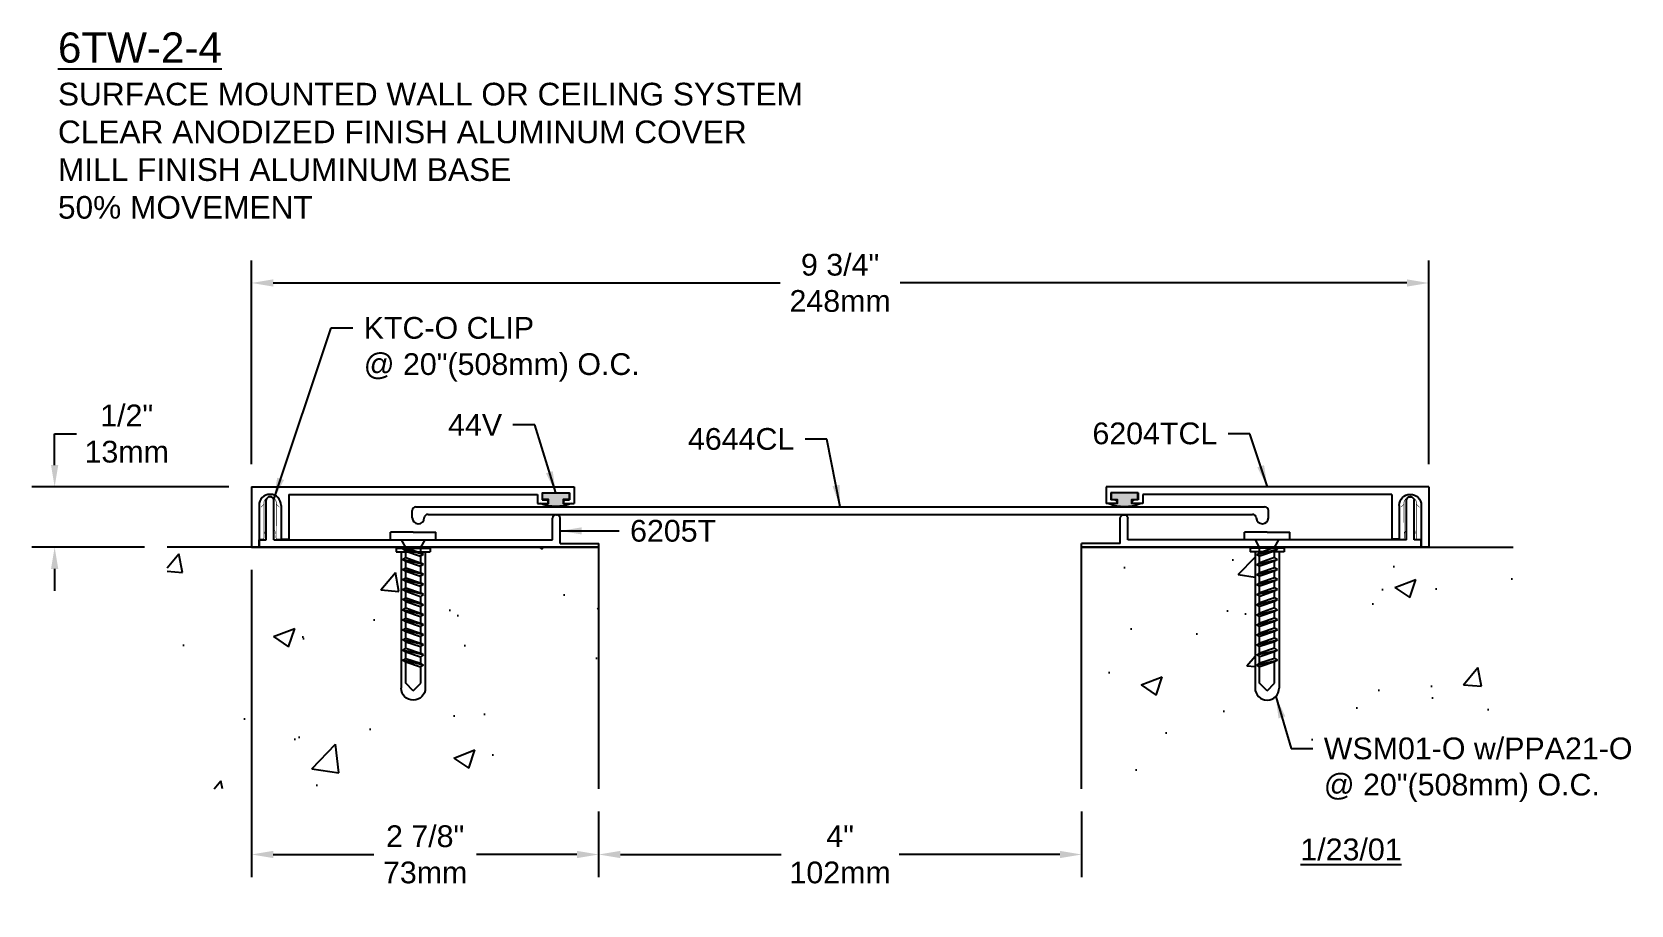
# Model space of a CAD drawing. Header units: inches. Extents: x 0.4 to 13.6, y -1 to 6.2.
import ezdxf

# ---------------------------------------------------------------- set-up
doc = ezdxf.new("R2010")
doc.units = ezdxf.units.IN
doc.header["$MEASUREMENT"] = 0
for name, color, linetype in [('Anchors', 4, 'Continuous'), ('Conditions', 1, 'Continuous'), ('Dimensions', 3, 'Continuous'), ('Fillers', 2, 'Continuous'), ('Metals', 7, 'Continuous'), ('Text', 2, 'Continuous')]:
    doc.layers.add(name, color=color, linetype=linetype)
doc.styles.add('arial', font='arial.ttf')
doc.styles.get("Standard").update_dxf_attribs({"font": 'arial.ttf'})
doc.dimstyles.new('Arial', dxfattribs={"dimtxt": 0.18, "dimasz": 0.18, "dimexe": 0.1875, "dimexo": 0.1875, "dimgap": 0.09, "dimtad": 0, "dimtih": 1, "dimtoh": 1, "dimdec": 4, "dimzin": 0, "dimdsep": 46, "dimlunit": 4, "dimtxsty": 'arial', "dimcen": 0.09, "dimadec": 0, "dimazin": 0, "dimtfac": 1, "dimtdec": 4, "dimtofl": 0, "dimtmove": 0, "dimatfit": 3, "dimfxl": 0, "dimfrac": 2, "dimtolj": 1, "dimtzin": 0, "dimarcsym": 0})
doc.dimstyles.get("Standard").update_dxf_attribs({"dimtxt": 0.18, "dimasz": 0.18, "dimexe": 0.1875, "dimexo": 0.1875, "dimgap": 0.09, "dimtad": 0, "dimtih": 1, "dimtoh": 1, "dimdec": 4, "dimzin": 0, "dimdsep": 46, "dimlunit": 4, "dimtxsty": 'Standard', "dimcen": 0.09, "dimadec": 0, "dimazin": 0, "dimtfac": 1, "dimtdec": 4, "dimtofl": 0, "dimtmove": 0, "dimatfit": 3, "dimfxl": 0, "dimfrac": 2, "dimtolj": 1, "dimtzin": 0, "dimarcsym": 0})

# ---------------------------------------------------------------- blocks, each defined once
blk = doc.blocks.new('6204T')
for p, q in [((-0.062, 0.5), (-0.062, 0)), ((-0.062, 0.5), (2.61, 0.5)), ((0.091, 0.438), (0.092, 0.438)), ((0.245, 0.438), (2.305, 0.438)), ((0.245, 0.438), (0.245, 0.068)), ((2.305, 0.438), (2.305, 0.362)), ((2.345, 0.45), (2.345, 0.392)), ((2.345, 0.45), (2.57, 0.45)), ((2.57, 0.45), (2.57, 0.392)), ((2.61, 0.5), (2.61, 0.362)), ((0, 0.347), (0, 0)), ((0.183, 0.347), (0.183, 0.068)), ((2.305, 0.362), (2.381, 0.362)), ((2.345, 0.392), (2.381, 0.392)), ((2.395, 0.378), (2.395, 0.376)), ((2.52, 0.378), (2.52, 0.376)), ((2.534, 0.392), (2.57, 0.392)), ((2.534, 0.362), (2.61, 0.362)), ((-0.062, 0), (0, 0)), ((0.183, 0.068), (0.245, 0.068))]:
    blk.add_line(p, q)
for centre, radius, start, end in [((0.091, 0.347), 0.091, 90, 180), ((0.092, 0.347), 0.091, 0, 90), ((2.381, 0.378), 0.014, 0, 90), ((2.381, 0.376), 0.014, 270, 0), ((2.534, 0.378), 0.014, 90, 180), ((2.534, 0.376), 0.014, 180, 270)]:
    blk.add_arc(centre, radius, start, end)
blk = doc.blocks.new('6205T')
for p, q in [((-2.723, 0.419), (-2.721, 0.419)), ((-2.753, 0.062), (-2.753, 0.389)), ((-2.691, 0.062), (-2.691, 0.389)), ((-0.352, 0.27), (-0.35, 0.27)), ((-0.382, 0.062), (-0.382, 0.24)), ((-0.32, 0.031), (-0.32, 0.24)), ((-2.813, 0), (-2.813, 0.062)), ((-2.813, 0.062), (-2.753, 0.062)), ((-2.813, 0), (0, 0)), ((-2.691, 0.062), (-0.382, 0.062)), ((-0.32, 0.031), (0, 0.031)), ((0, 0), (0, 0.031))]:
    blk.add_line(p, q)
for centre, start, end in [((-2.723, 0.389), 90, 180), ((-2.721, 0.389), 0, 90), ((-0.352, 0.24), 90, 180), ((-0.35, 0.24), 0, 90)]:
    blk.add_arc(centre, 0.03, start, end)
blk = doc.blocks.new('44v')
blk.add_hatch(color=256).paths.add_polyline_path([(0.11, 0), (-0.11, 0), (-0.11, -0.053), (-0.06, -0.053), (-0.06, -0.086), (-0.13, -0.086, 0.199136), (0.131, -0.086), (0.061, -0.086), (0.061, -0.054), (0.11, -0.054)])
blk.add_lwpolyline([(-0.13, -0.086), (-0.06, -0.086), (-0.06, -0.053), (-0.11, -0.053), (-0.11, 0), (0.11, 0), (0.11, -0.054), (0.061, -0.054), (0.061, -0.086), (0.131, -0.086, -0.199136)], format="xyb", close=True)
blk = doc.blocks.new('A$CB5')
for points in [[(0, 0.252, 0, 0.005, 0), (0.04, 0.291, 0.005, 0.005, 0)], [(0.183, 0.252, 0, 0.005, 0), (0.142, 0.294, 0.005, 0.005, 0)], [(0.06, 0.097, 0, 0.005, 0), (0.041, 0.041, 0.005, 0.005, 0)], [(0.122, 0.097, 0, 0.005, 0), (0.142, 0.041, 0.005, 0.005, 0)]]:
    blk.add_lwpolyline(points, format="xyseb")
at = {"const_width": 0.005}
for points in [[(0.041, 0.313), (0.041, 0.014, -0.414214), (0.031, 0.004), (0.003, 0.004)], [(0.041, 0.313, -0.804927), (0.143, 0.307, 0.586365)], [(0.143, 0.307), (0.141, 0.013, 0.4154), (0.151, 0.003), (0.183, 0.003)]]:
    blk.add_lwpolyline(points, format="xyb", dxfattribs=at)
blk = doc.blocks.new('tclip')
blk.add_blockref('A$CB5', (3.433, 2.823))
blk = doc.blocks.new('WSM01')
for p, q in [((0.005, 0.063), (-0.183, 0.063)), ((-0.183, 0.001), (-0.183, 0.063)), ((0.192, 0.001), (-0.183, 0.001)), ((-0.058, -0.064), (-0.093, 0.001)), ((0.005, 0.063), (0.192, 0.063)), ((0.067, -0.064), (0.103, 0.001)), ((0.192, 0.001), (0.192, 0.063)), ((-0.081, -0.12), (0.091, -0.078)), ((-0.081, -0.12), (-0.055, -0.106)), ((-0.081, -0.12), (-0.055, -0.134)), ((-0.058, -0.107), (-0.058, -0.064)), ((0.067, -0.064), (-0.058, -0.064)), ((0.065, -0.064), (-0.055, -0.106)), ((0.065, -0.093), (-0.055, -0.134)), ((0.091, -0.078), (0.065, -0.064)), ((0.091, -0.078), (0.065, -0.093)), ((0.067, -0.065), (0.067, -0.064)), ((0.067, -0.149), (0.067, -0.092)), ((-0.081, -0.203), (0.091, -0.162)), ((-0.081, -0.203), (-0.055, -0.189)), ((-0.081, -0.203), (-0.055, -0.218)), ((-0.081, -0.287), (0.091, -0.245)), ((-0.058, -0.191), (-0.058, -0.133)), ((-0.058, -0.274), (-0.058, -0.216)), ((0.065, -0.147), (-0.055, -0.189)), ((0.065, -0.176), (-0.055, -0.218)), ((0.065, -0.231), (-0.055, -0.272)), ((0.065, -0.259), (-0.055, -0.301)), ((0.091, -0.162), (0.065, -0.147)), ((0.091, -0.162), (0.065, -0.176)), ((0.091, -0.245), (0.065, -0.231)), ((0.091, -0.245), (0.065, -0.259)), ((0.067, -0.232), (0.067, -0.175)), ((0.067, -0.315), (0.067, -0.258)), ((-0.081, -0.287), (-0.055, -0.272)), ((-0.081, -0.287), (-0.055, -0.301)), ((-0.081, -0.37), (0.091, -0.328)), ((-0.081, -0.37), (-0.055, -0.356)), ((-0.081, -0.37), (-0.055, -0.384)), ((-0.058, -0.357), (-0.058, -0.3)), ((-0.058, -0.441), (-0.058, -0.383)), ((0.065, -0.314), (-0.055, -0.356)), ((0.065, -0.343), (-0.055, -0.384)), ((0.091, -0.328), (0.065, -0.314)), ((0.091, -0.328), (0.065, -0.343)), ((0.067, -0.399), (0.067, -0.342)), ((-0.081, -0.453), (0.091, -0.412)), ((-0.081, -0.453), (-0.055, -0.439)), ((-0.081, -0.453), (-0.055, -0.468)), ((-0.081, -0.537), (0.091, -0.495)), ((-0.081, -0.537), (-0.055, -0.522)), ((-0.058, -0.524), (-0.058, -0.466)), ((0.065, -0.397), (-0.055, -0.439)), ((0.065, -0.426), (-0.055, -0.468)), ((0.065, -0.481), (-0.055, -0.522)), ((0.065, -0.509), (-0.055, -0.551)), ((0.091, -0.412), (0.065, -0.397)), ((0.091, -0.412), (0.065, -0.426)), ((0.091, -0.495), (0.065, -0.481)), ((0.091, -0.495), (0.065, -0.509)), ((0.067, -0.482), (0.067, -0.425)), ((0.067, -0.565), (0.067, -0.508)), ((-0.081, -0.537), (-0.055, -0.551)), ((-0.081, -0.62), (0.091, -0.578)), ((-0.081, -0.62), (-0.055, -0.606)), ((-0.081, -0.62), (-0.055, -0.634)), ((-0.081, -0.703), (0.091, -0.662)), ((-0.058, -0.607), (-0.058, -0.55)), ((-0.058, -0.691), (-0.058, -0.633)), ((0.065, -0.564), (-0.055, -0.606)), ((0.065, -0.593), (-0.055, -0.634)), ((0.065, -0.647), (-0.055, -0.689)), ((0.091, -0.578), (0.065, -0.564)), ((0.091, -0.578), (0.065, -0.593)), ((0.091, -0.662), (0.065, -0.647)), ((0.091, -0.662), (0.065, -0.676)), ((0.067, -0.649), (0.067, -0.592)), ((-0.081, -0.703), (-0.055, -0.689)), ((-0.081, -0.703), (-0.055, -0.718)), ((-0.081, -0.787), (0.091, -0.745)), ((-0.081, -0.787), (-0.055, -0.772)), ((-0.081, -0.787), (-0.055, -0.801)), ((-0.058, -0.774), (-0.058, -0.716)), ((0.065, -0.676), (-0.055, -0.718)), ((0.065, -0.731), (-0.055, -0.772)), ((0.065, -0.759), (-0.055, -0.801)), ((0.091, -0.745), (0.065, -0.731)), ((0.091, -0.745), (0.065, -0.759)), ((0.067, -0.732), (0.067, -0.675)), ((0.067, -0.815), (0.067, -0.758)), ((-0.081, -0.87), (0.091, -0.828)), ((-0.081, -0.87), (-0.055, -0.856)), ((-0.081, -0.87), (-0.055, -0.884)), ((-0.081, -0.953), (0.091, -0.912)), ((-0.058, -0.857), (-0.058, -0.8)), ((-0.058, -0.941), (-0.058, -0.883)), ((0.065, -0.814), (-0.055, -0.856)), ((0.065, -0.843), (-0.055, -0.884)), ((0.065, -0.897), (-0.055, -0.939)), ((0.065, -0.926), (-0.055, -0.968)), ((0.091, -0.828), (0.065, -0.814)), ((0.091, -0.828), (0.065, -0.843)), ((0.091, -0.912), (0.065, -0.897)), ((0.091, -0.912), (0.065, -0.926)), ((0.067, -0.899), (0.067, -0.842)), ((0.067, -0.982), (0.067, -0.925)), ((-0.081, -0.953), (-0.055, -0.939)), ((-0.081, -0.953), (-0.055, -0.968)), ((-0.081, -1.037), (0.091, -0.995)), ((-0.081, -1.037), (-0.055, -1.022)), ((-0.081, -1.037), (-0.055, -1.051)), ((-0.058, -1.024), (-0.058, -0.966)), ((-0.058, -1.187), (-0.058, -1.05)), ((0.065, -0.981), (-0.055, -1.022)), ((0.065, -1.009), (-0.055, -1.051)), ((0.091, -0.995), (0.065, -0.981)), ((0.091, -0.995), (0.065, -1.009)), ((0.067, -1.187), (0.067, -1.008)), ((0.005, -1.249), (-0.058, -1.187)), ((0.005, -1.249), (0.067, -1.187))]:
    blk.add_line(p, q)
blk = doc.blocks.new('PPA21')
for p, q in [((0.14, 0.03), (-0.14, 0.03)), ((-0.14, 0.03), (-0.14, 0)), ((0.14, 0), (-0.14, 0)), ((-0.1, 0), (-0.1, -1.128)), ((0.1, 0), (0.1, -1.128)), ((0.14, 0.03), (0.14, 0)), ((0.001, -1.227), (-0.001, -1.227))]:
    blk.add_line(p, q)
for centre, start, end in [((-0.001, -1.128), 180, 270), ((0.001, -1.128), 270, 0)]:
    blk.add_arc(centre, 0.099, start, end)
blk = doc.blocks.new('*D8')
at = {"layer": 'Defpoints', "color": 0}
for p in [(5.044, -0.078), (9.044, -0.078), (5.044, -0.622)]:
    blk.add_point(p, dxfattribs=at)
at = {"layer": 'Dimensions', "color": 0, "lineweight": -2}
for p, q in [((5.044, -0.266), (5.044, -0.809)), ((9.044, -0.266), (9.044, -0.809)), ((5.224, -0.622), (6.557, -0.622)), ((8.864, -0.622), (7.532, -0.622))]:
    blk.add_line(p, q, dxfattribs=at)
at = {"layer": 'Dimensions', "color": 0}
for points in [[(5.224, -0.592), (5.224, -0.652), (5.044, -0.622)], [(8.864, -0.592), (8.864, -0.652), (9.044, -0.622)]]:
    blk.add_solid(points, dxfattribs=at)
at = {"layer": 'Dimensions', "color": 0, "insert": (7.044, -0.622), "char_height": 0.18, "attachment_point": 5, "style": 'arial'}
blk.add_mtext('\\A1;4"\\P102mm', dxfattribs=at)
blk = doc.blocks.new('*D9')
at = {"layer": 'Defpoints', "color": 0}
for p in [(2.169, 1.922), (5.044, -0.078), (5.044, -0.622)]:
    blk.add_point(p, dxfattribs=at)
at = {"layer": 'Dimensions', "color": 0, "lineweight": -2}
for p, q in [((2.169, 1.734), (2.169, -0.809)), ((5.044, -0.266), (5.044, -0.809)), ((2.349, -0.622), (3.182, -0.622)), ((4.864, -0.622), (4.032, -0.622))]:
    blk.add_line(p, q, dxfattribs=at)
at = {"layer": 'Dimensions', "color": 0}
for points in [[(2.349, -0.592), (2.349, -0.652), (2.169, -0.622)], [(4.864, -0.592), (4.864, -0.652), (5.044, -0.622)]]:
    blk.add_solid(points, dxfattribs=at)
at = {"layer": 'Dimensions', "color": 0, "insert": (3.607, -0.622), "char_height": 0.18, "attachment_point": 5, "style": 'arial'}
blk.add_mtext('\\A1;2 7/8"\\P73mm', dxfattribs=at)
blk = doc.blocks.new('*D10')
at = {"layer": 'Defpoints', "color": 0}
for p in [(2.169, 2.422), (0.538, 1.922), (1.47, 1.922)]:
    blk.add_point(p, dxfattribs=at)
at = {"layer": 'Dimensions', "color": 0, "lineweight": -2}
for p, q in [((0.538, 2.602), (0.538, 2.862)), ((0.538, 2.862), (0.718, 2.862)), ((1.982, 2.422), (0.35, 2.422)), ((1.282, 1.922), (0.35, 1.922)), ((0.538, 1.742), (0.538, 1.562))]:
    blk.add_line(p, q, dxfattribs=at)
at = {"layer": 'Dimensions', "color": 0}
for points in [[(0.508, 2.602), (0.568, 2.602), (0.538, 2.422)], [(0.508, 1.742), (0.568, 1.742), (0.538, 1.922)]]:
    blk.add_solid(points, dxfattribs=at)
at = {"layer": 'Dimensions', "color": 0, "insert": (1.135, 2.862), "char_height": 0.18, "attachment_point": 5, "style": 'arial'}
blk.add_mtext('\\A1;1/2"\\P13mm', dxfattribs=at)
blk = doc.blocks.new('*D11')
at = {"layer": 'Defpoints', "color": 0}
for p in [(11.919, 4.11), (2.169, 2.422), (11.919, 2.422)]:
    blk.add_point(p, dxfattribs=at)
at = {"layer": 'Dimensions', "color": 0, "lineweight": -2}
for p, q in [((2.169, 2.609), (2.169, 4.297)), ((11.919, 2.609), (11.919, 4.297)), ((2.349, 4.11), (6.547, 4.11)), ((11.739, 4.11), (7.542, 4.11))]:
    blk.add_line(p, q, dxfattribs=at)
at = {"layer": 'Dimensions', "color": 0}
for points in [[(2.349, 4.14), (2.349, 4.08), (2.169, 4.11)], [(11.739, 4.14), (11.739, 4.08), (11.919, 4.11)]]:
    blk.add_solid(points, dxfattribs=at)
at = {"layer": 'Dimensions', "color": 0, "insert": (7.044, 4.11), "char_height": 0.18, "attachment_point": 5, "style": 'arial'}
blk.add_mtext('\\A1;9 3/4"\\P248mm', dxfattribs=at)
blk = doc.blocks.new('4644CL')
for p, q in [((3.5, 5.796), (3.5, 5.856)), ((3.529, 5.887), (10.56, 5.887)), ((10.591, 5.796), (10.591, 5.856)), ((3.631, 5.825), (10.46, 5.825))]:
    blk.add_line(p, q)
for centre, radius, start, end in [((3.531, 5.856), 0.031, 90, 180), ((10.56, 5.856), 0.031, 0, 90), ((3.55, 5.797), 0.05, 180.4797, 357.8774), ((3.631, 5.794), 0.031, 90, 177.8774), ((10.46, 5.794), 0.031, 2.1226, 90), ((10.541, 5.797), 0.05, 182.1226, 358.7093)]:
    blk.add_arc(centre, radius, start, end)

msp = doc.modelspace()

# ---------------------------------------------------------------- hatches: boundary and pattern name
at = {"layer": 'Conditions'}
h = msp.add_hatch(dxfattribs=at)
h.set_pattern_fill('AR-CONC', color=256, scale=0.25, style=0)
h.paths.add_polyline_path([(10.48097, 1.88354), (10.44097, 1.88354), (10.44097, 1.91354), (10.51847, 1.91354), (10.51847, 1.91899), (10.51708, 1.92154), (9.04447, 1.92154), (9.04447, -0.07846), (12.61926, -0.07846), (12.61926, 1.92154), (10.64487, 1.92154), (10.64347, 1.91899), (10.64347, 1.91776), (10.6511, 1.91354), (10.72097, 1.91354), (10.72097, 1.88354), (10.68097, 1.88354), (10.68097, 0.75563, -0.41421356), (10.58197, 0.65663), (10.57997, 0.65663, -0.41421356), (10.48097, 0.75563)])
h.paths.add_polyline_path([(3.40797, 0.75563), (3.40797, 1.88354), (3.36797, 1.88354), (3.36797, 1.91354), (3.43785, 1.91354), (3.44547, 1.91776), (3.44547, 1.91899), (3.44408, 1.92154), (1.46969, 1.92154), (1.46969, -0.07846), (5.04447, -0.07846), (5.04447, 1.92154), (3.57187, 1.92154), (3.57047, 1.91899), (3.57047, 1.91354), (3.64797, 1.91354), (3.64797, 1.88354), (3.60797, 1.88354), (3.60797, 0.75563, -0.41421356), (3.50897, 0.65663), (3.50697, 0.65663, -0.41421356)])
h.paths.add_polyline_path([(11.00503, 0.39163), (13.34638, 0.39163), (13.34638, -0.23767), (11.00503, -0.23767)], flags=9)

# ---------------------------------------------------------------- linework, layer by layer
at = {"layer": 'Conditions', "flags": 128}
msp.add_lwpolyline([(5.04447, -0.07846), (5.04447, 1.92154), (1.46969, 1.92154)], dxfattribs=at)
at = {"layer": 'Conditions'}
msp.add_lwpolyline([(9.04447, -0.07846), (9.04447, 1.92154), (12.61926, 1.92154)], dxfattribs=at)

# ---------------------------------------------------------------- block references
at = {"layer": 'Anchors'}
for name, p in [('tclip', (-1.20148, -0.83671)), ('WSM01', (10.57608, 1.983)), ('PPA21', (10.58097, 1.88354))]:
    msp.add_blockref(name, p, dxfattribs=at)
at = {"layer": 'Anchors', "xscale": -1}
for name, p in [('tclip', (15.29042, -0.83671)), ('WSM01', (3.51286, 1.983)), ('PPA21', (3.50797, 1.88354))]:
    msp.add_blockref(name, p, dxfattribs=at)
at = {"layer": 'Fillers'}
msp.add_blockref('44v', (4.68897, 2.37154), dxfattribs=at)
at = {"layer": 'Fillers', "xscale": -1}
msp.add_blockref('44v', (9.39997, 2.37154), dxfattribs=at)
at = {"layer": 'Metals'}
for name, p in [('6204T', (2.23147, 1.92154)), ('6205T', (5.04447, 1.92154)), ('4644CL', (0, -3.63065))]:
    msp.add_blockref(name, p, dxfattribs=at)
at = {"layer": 'Metals', "xscale": -1}
for name, p in [('6204T', (11.85747, 1.92154)), ('6205T', (9.04447, 1.92154))]:
    msp.add_blockref(name, p, dxfattribs=at)

# ---------------------------------------------------------------- texts
at = {"layer": 'Text', "insert": (0.56555, 6.18455), "char_height": 0.25, "width": 6.5, "attachment_point": 1, "style": 'arial'}
msp.add_mtext('{\\L6TW-2-4\\P\\H0.75x;\\lSURFACE MOUNTED WALL OR CEILING SYSTEM\\PCLEAR ANODIZED FINISH ALUMINUM COVER\\PMILL FINISH ALUMINUM BASE\\P50% MOVEMENT}', dxfattribs=at)
at = {"layer": 'Text', "char_height": 0.18, "style": 'arial'}
for s, insert, attachment_point in [('KTC-O CLIP\\P@ 20"(508mm) O.C.', (3.0982, 3.82849), 1), ('\\A1;44V', (4.24418, 2.84521), 9), ('6204TCL', (10.16813, 2.7723), 9), ('\\A1;4644CL', (6.66453, 2.72633), 9), ('\\A1;6205T', (5.30425, 2.14822), 1), ('WSM01-O w/PPA21-O\\P@ 20"(508mm) O.C.', (11.05003, 0.34663), 1), ('{\\L1/23/01}', (10.85612, -0.48996), 1)]:
    msp.add_mtext(s, dxfattribs=dict(at, insert=insert, attachment_point=attachment_point))

# ---------------------------------------------------------------- dimensions: what is measured, and where the dimension line sits
at = {"layer": 'Dimensions'}
dim = msp.add_linear_dim(base=(11.91947, 4.10956), p1=(2.16947, 2.42154), p2=(11.91947, 2.42154), text='<>\\P248mm', dimstyle='Arial', dxfattribs=at)
dim.commit()
dim.dimension.update_dxf_attribs({"geometry": '*D11', "text_midpoint": (7.04447, 4.10956), "dimtype": 160})
dim = msp.add_linear_dim(base=(0.53791, 1.92154), p1=(2.16947, 2.42154), p2=(1.46969, 1.92154), angle=90, text='<>\\P13mm', dimstyle='Arial', dxfattribs=at)
dim.commit()
dim.dimension.update_dxf_attribs({"geometry": '*D10', "text_midpoint": (1.13544, 2.86181), "dimtype": 160})
for p1, text, picture, middle in [((2.16947, 1.92154), '<>\\P73mm', '*D9', (3.60697, -0.62159)), ((9.04447, -0.07846), '<>\\P102mm', '*D8', (7.04447, -0.62159))]:
    dim = msp.add_linear_dim(base=(5.04447, -0.62159), p1=p1, p2=(5.04447, -0.07846), text=text, dimstyle='Arial', dxfattribs=at)
    dim.commit()
    dim.dimension.update_dxf_attribs({"geometry": picture, "text_midpoint": middle})

# ---------------------------------------------------------------- leaders
at = {"layer": 'Text', "annotation_type": 0, "has_hookline": 1}
for points, hookline_direction, text_width in [([(2.35255, 2.31791), (2.8282, 3.73849), (3.0082, 3.73849)], 0, 2.25135), ([(4.68897, 2.37154), (4.51418, 2.93521), (4.33418, 2.93521)], 1, 0.44226), ([(7.04447, 2.25665), (6.93453, 2.81633), (6.75453, 2.81633)], 1, 0.86869), ([(10.58347, 2.42154), (10.43813, 2.8623), (10.25813, 2.8623)], 1, 1.01603), ([(4.72447, 2.05704), (5.21425, 2.05822)], 0, 0.69851), ([(10.65198, 0.68562), (10.78003, 0.25663), (10.96003, 0.25663)], 0, 2.54271)]:
    msp.add_leader(points, dimstyle='Standard', override={"dimgap": 0.09, "dimtad": 0}, dxfattribs=dict(at, hookline_direction=hookline_direction, text_width=text_width))

doc.saveas('drawing.dxf')
